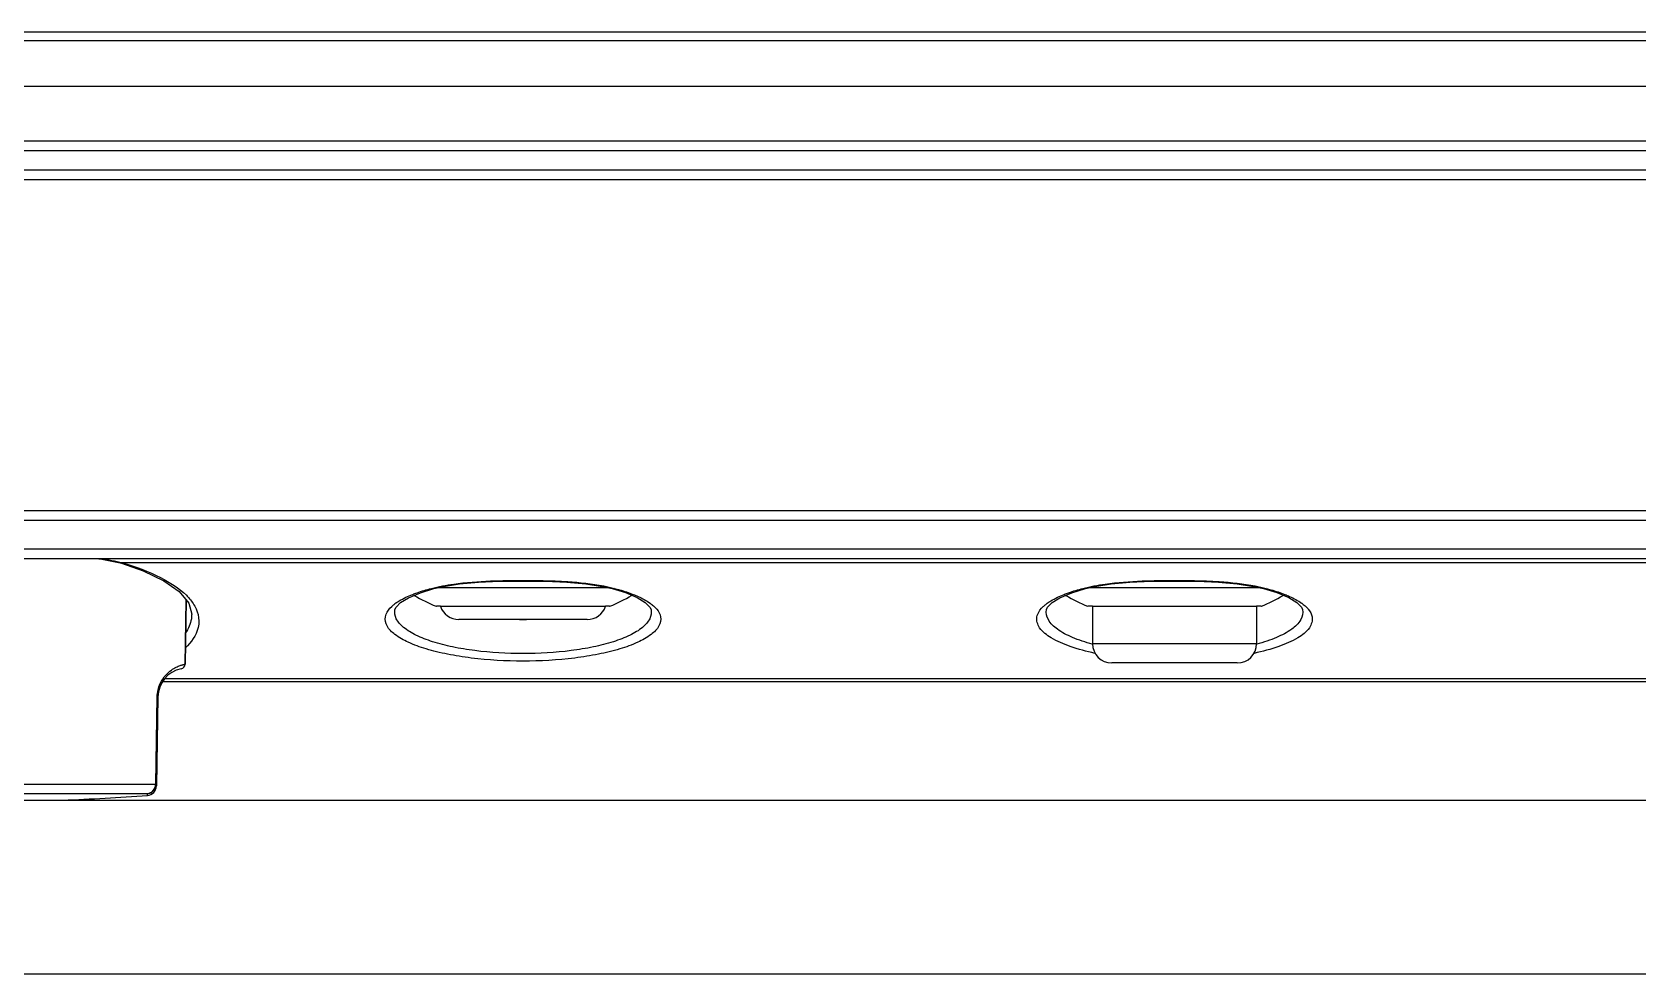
# Model space of a CAD drawing. Header units: millimetres. Extents: x 341 to 4391, y 324 to 2971.
# Drawn here: x 2938.2 to 3104.6, y 324.3 to 421.8 of the extents above; entities that cross this region are included whole.
import ezdxf

# ---------------------------------------------------------------- set-up
doc = ezdxf.new("R2010")
doc.units = ezdxf.units.MM
doc.header["$LTSCALE"] = 256.666667
doc.layers.get('0').update_dxf_attribs({"linetype": 'CONTINUOUS'})
doc.layers.add('ASSI', color=7, linetype='CONTINUOUS')
doc.layers.add('GEOM', color=7, linetype='CONTINUOUS')

msp = doc.modelspace()

# ---------------------------------------------------------------- linework, layer by layer
at = {"color": 9, "linetype": 'Continuous'}
for p, q in [((3302.16, 421.85), (2703.96, 421.85)), ((2756.96, 416.25), (3249.15, 416.25)), ((3237.54, 409.55), (2768.57, 409.55)), ((3237.54, 407.55), (2768.57, 407.55)), ((2704.06, 371.3), (3302.06, 371.3)), ((3302.06, 368.3), (2704.06, 368.3)), ((3065.06, 358.5), (3048.06, 358.5)), ((2951, 343.96), (2951.16, 353.01)), ((2935.01, 342.98), (2950.14, 342.98)), ((2935.02, 343.96), (2951, 343.96)), ((2950.14, 342.78), (2950.14, 342.98)), ((2951, 343.96), (2951, 343.96))]:
    msp.add_line(p, q, dxfattribs=at)
at = {"color": 7, "linetype": 'Continuous'}
for p, q in [((3302.06, 420.95), (2703.96, 420.95)), ((3237.54, 410.55), (2768.57, 410.55)), ((3237.54, 406.55), (2768.57, 406.55)), ((2705.06, 372.3), (3301.06, 372.3)), ((3301.06, 367.3), (2705.06, 367.3)), ((2954.04, 356.38), (2954.16, 363)), ((2997.87, 364.3), (2980.24, 364.3)), ((3048.06, 364.3), (3047.74, 364.3)), ((3065.06, 364.3), (3048.06, 364.3)), ((3065.37, 364.3), (3065.06, 364.3)), ((2980.06, 362.38), (2980.08, 362.38)), ((2998.03, 362.38), (2998.06, 362.38)), ((3047.56, 362.38), (3047.58, 362.38)), ((3048.06, 362.39), (3048.06, 358.5)), ((3065.06, 362.39), (3065.06, 358.5)), ((3065.53, 362.38), (3065.56, 362.38)), ((2995.71, 361), (2982.41, 361)), ((3063.06, 356.5), (3050.06, 356.5)), ((2951.71, 354.58), (3189.49, 354.58)), ((2951.23, 353.01), (2951.07, 343.76)), ((2951.07, 343.95), (2951.07, 343.96))]:
    msp.add_line(p, q, dxfattribs=at)
for centre, radius, start, end in [((2987.86, 380.79), 20, 239.7893, 247.0218), ((2990.25, 380.79), 20, 292.9782, 300.2109), ((3055.36, 380.79), 20, 239.7893, 247.0218), ((3057.75, 380.79), 20, 292.9782, 300.2109), ((2981.06, 308.51), 53.88, 90.5814, 91.0378), ((2982.41, 363), 2, 197.8768, 270), ((2995.71, 363), 2, 270, 342.1233), ((2996.89, 296.75), 65.65, 89.0031, 89.3778), ((3048.58, 307.27), 55.12, 90.5507, 91.0368), ((3064.36, 295.29), 67.1, 89.0066, 89.4059), ((3050.06, 358.5), 2, 180, 270), ((3063.06, 358.5), 2, 270, 360), ((2953.54, 356.39), 0.5, 281.3987, 359), ((2954.23, 352.95), 3, 101.3871, 179), ((2926.24, 691.96), 350, 272.4795, 273.9151), ((2950.07, 343.78), 1, 273.9151, 359), ((2950.07, 343.99), 1.01, 274.1097, 287.9822), ((2950.07, 343.98), 1.01, 288.0541, 302.1654), ((2950.06, 343.99), 1.01, 302.2057, 316.2674), ((2950.06, 343.98), 1.01, 316.3246, 330.3801), ((2950.07, 343.98), 1.01, 330.4253, 344.4088), ((2950.07, 343.98), 1, 344.4441, 347.347), ((2950.07, 343.98), 1.01, 347.3459, 358.3264)]:
    msp.add_arc(centre, radius, start, end, dxfattribs=at)
for points, knots in [([(2980.51, 362.39), (2981.72, 362.4), (2984.57, 362.39), (2989.06, 362.38), (2993.54, 362.39), (2996.39, 362.4), (2997.6, 362.39)], [0, 0, 0, 0, 0.212156, 0.499999, 0.787843, 1, 1, 1, 1]), ([(3048.05, 362.39), (3049.26, 362.4), (3052.1, 362.39), (3056.56, 362.38), (3061.02, 362.39), (3063.85, 362.4), (3065.06, 362.39)], [0, 0, 0, 0, 0.213261, 0.499999, 0.786738, 1, 1, 1, 1])]:
    msp.add_open_spline(points, degree=3, knots=knots, dxfattribs=at)
at = {"color": 9, "linetype": 'Continuous'}
for points, knots in [([(2951.16, 353.01), (2951.17, 353.47), (2951.36, 354.3), (2951.96, 355.21), (2952.56, 355.75), (2953.08, 356.06), (2953.44, 356.21), (2953.67, 356.28), (2953.8, 356.32), (2953.9, 356.35), (2953.97, 356.36), (2954.01, 356.37), (2954.03, 356.37), (2954.03, 356.37), (2954.04, 356.38), (2954.04, 356.38)], [0, 0, 0, 0, 0.293069, 0.513362, 0.675747, 0.797647, 0.887852, 0.922495, 0.950572, 0.972265, 0.987694, 0.993082, 0.996926, 0.999232, 1, 1, 1, 1]), ([(2951.16, 353.01), (2951.17, 353.01), (2951.19, 353.01), (2951.21, 353.01), (2951.22, 353.01), (2951.23, 353.01), (2951.23, 353.01)], [0, 0, 0, 0, 0.431295, 0.745247, 0.935872, 1, 1, 1, 1]), ([(2950.14, 342.98), (2950.37, 343), (2950.83, 343.24), (2951, 343.72), (2951, 343.96)], [0, 0, 0, 0, 0.486127, 1, 1, 1, 1]), ([(2951, 343.96), (2951.01, 343.96), (2951.03, 343.96), (2951.06, 343.96), (2951.07, 343.96), (2951.07, 343.96), (2951.07, 343.96)], [0, 0, 0, 0, 0.431272, 0.745246, 0.935887, 1, 1, 1, 1]), ([(2951, 343.96), (2951.01, 343.96), (2951.03, 343.95), (2951.06, 343.95), (2951.07, 343.95), (2951.07, 343.95), (2951.07, 343.95)], [0, 0, 0, 0, 0.430307, 0.743802, 0.934561, 1, 1, 1, 1])]:
    msp.add_open_spline(points, degree=3, knots=knots, dxfattribs=at)
at = {"layer": 'ASSI', "color": 7, "linetype": 'Continuous'}
for p, q in [((2954.16, 363), (2954.04, 356.38)), ((2753.58, 342.3), (3252.53, 342.3)), ((2744.06, 324.3), (3262.06, 324.3))]:
    msp.add_line(p, q, dxfattribs=at)
at = {"layer": 'GEOM', "color": 7, "linetype": 'Continuous'}
for p, q in [((2947.34, 366.87), (2947.33, 366.87)), ((2979.82, 364.2), (2980.81, 364.43)), ((2997.25, 364.44), (2998.29, 364.2)), ((3047.32, 364.2), (3048.31, 364.43)), ((3064.75, 364.44), (3065.79, 364.2)), ((2998.29, 364.2), (2999.66, 363.79)), ((3065.79, 364.2), (3067.16, 363.79)), ((2975.78, 362.04), (2975.78, 362.04)), ((3002.33, 362.04), (3002.33, 362.04)), ((3043.28, 362.04), (3043.28, 362.04)), ((3069.83, 362.04), (3069.83, 362.04)), ((2988.71, 361), (2989.41, 361))]:
    msp.add_line(p, q, dxfattribs=at)
at = {"layer": 'GEOM', "color": 9, "linetype": 'Continuous'}
for p, q in [((2947.55, 366.88), (2947.34, 366.87)), ((3262.06, 366.88), (2947.55, 366.88)), ((2951.93, 354.88), (3190.25, 354.88))]:
    msp.add_line(p, q, dxfattribs=at)
at = {"layer": 'GEOM', "color": 7, "linetype": 'Continuous'}
for points in [[(2945.11, 367.3), (2945.42, 367.27), (2947.33, 366.87)], [(2947.34, 366.87), (2949.69, 366.06), (2951.84, 365.02), (2953.43, 363.89)], [(2980.81, 364.43), (2982.49, 364.69), (2984.43, 364.87), (2986.63, 364.97), (2989.01, 364.99)], [(2989.01, 364.99), (2991.39, 364.97), (2993.6, 364.87), (2995.56, 364.7), (2997.25, 364.44)], [(3048.31, 364.43), (3049.99, 364.69), (3051.93, 364.87), (3054.13, 364.97), (3056.51, 364.99)], [(3056.51, 364.99), (3058.89, 364.97), (3061.1, 364.87), (3063.06, 364.7), (3064.75, 364.44)], [(2953.43, 363.89), (2954.42, 362.68), (2954.73, 361.57)], [(2975.78, 362.04), (2975.9, 362.29), (2976.37, 362.75), (2977.19, 363.26)], [(2977.19, 363.26), (2978.42, 363.78), (2979.82, 364.2)], [(2999.66, 363.79), (3000.9, 363.27), (3001.73, 362.76), (3002.21, 362.3), (3002.33, 362.04)], [(3043.28, 362.04), (3043.4, 362.29), (3043.87, 362.75), (3044.69, 363.26)], [(3044.69, 363.26), (3045.92, 363.78), (3047.32, 364.2)], [(3067.16, 363.79), (3068.4, 363.27), (3069.23, 362.76), (3069.71, 362.3), (3069.83, 362.04)]]:
    msp.add_lwpolyline(points, dxfattribs=at)
at = {"layer": 'GEOM', "color": 9, "linetype": 'Continuous'}
for centre, radius, start, end in [((2978.59, 358.9), 4.66, 125.6744, 128.1451), ((2999.4, 358.74), 4.86, 53.2972, 54.4898), ((3046.09, 358.9), 4.66, 125.6722, 128.1382), ((3066.9, 358.74), 4.86, 53.2966, 54.49)]:
    msp.add_arc(centre, radius, start, end, dxfattribs=at)
at = {"layer": 'GEOM', "color": 7, "linetype": 'Continuous'}
msp.add_open_spline([(2945.34, 367.31), (2946.09, 367.21), (2946.83, 367.08), (2947.55, 366.88)], degree=3, dxfattribs=at)
at = {"layer": 'GEOM', "color": 9, "linetype": 'Continuous'}
for points, knots in [([(2947.55, 366.88), (2948.91, 366.48), (2951.26, 365.62), (2953.41, 364.27), (2954.18, 363.51)], [0, 0, 0, 0, 0.568251, 1, 1, 1, 1]), ([(2980.7, 364.48), (2981.09, 364.56), (2982.74, 364.83), (2984.42, 364.95), (2985.69, 365)], [0, 0, 0, 0, 0.238555, 1, 1, 1, 1]), ([(2992.38, 365), (2992.81, 364.98), (2994.5, 364.9), (2996.19, 364.72), (2997.42, 364.48)], [0, 0, 0, 0, 0.258624, 1, 1, 1, 1]), ([(3048.2, 364.48), (3048.59, 364.56), (3050.24, 364.83), (3051.92, 364.95), (3053.19, 365)], [0, 0, 0, 0, 0.238555, 1, 1, 1, 1]), ([(3059.88, 365), (3060.31, 364.98), (3062, 364.9), (3063.69, 364.72), (3064.92, 364.48)], [0, 0, 0, 0, 0.258624, 1, 1, 1, 1]), ([(2954.18, 363.51), (2954.29, 363.4), (2954.68, 362.97), (2955.01, 362.49), (2955.19, 362.11)], [0, 0, 0, 0, 0.271351, 1, 1, 1, 1]), ([(2975.87, 362.69), (2975.99, 362.78), (2976.55, 363.14), (2977.15, 363.42), (2977.63, 363.61)], [0, 0, 0, 0, 0.223431, 1, 1, 1, 1]), ([(2977.63, 363.61), (2977.78, 363.66), (2978.41, 363.9), (2979.07, 364.1), (2979.57, 364.23)], [0, 0, 0, 0, 0.23539, 1, 1, 1, 1]), ([(2998.54, 364.23), (2998.72, 364.19), (2999.37, 364), (3000.02, 363.79), (3000.48, 363.61)], [0, 0, 0, 0, 0.263995, 1, 1, 1, 1]), ([(3000.48, 363.61), (3000.65, 363.54), (3001.26, 363.28), (3001.84, 362.97), (3002.22, 362.7)], [0, 0, 0, 0, 0.276135, 1, 1, 1, 1]), ([(3043.37, 362.69), (3043.49, 362.78), (3044.05, 363.14), (3044.65, 363.42), (3045.13, 363.61)], [0, 0, 0, 0, 0.223438, 1, 1, 1, 1]), ([(3045.13, 363.61), (3045.28, 363.66), (3045.91, 363.9), (3046.57, 364.1), (3047.07, 364.23)], [0, 0, 0, 0, 0.235386, 1, 1, 1, 1]), ([(3066.04, 364.23), (3066.22, 364.19), (3066.87, 364), (3067.52, 363.79), (3067.98, 363.61)], [0, 0, 0, 0, 0.263996, 1, 1, 1, 1]), ([(3067.98, 363.61), (3068.15, 363.54), (3068.76, 363.28), (3069.34, 362.97), (3069.72, 362.7)], [0, 0, 0, 0, 0.276133, 1, 1, 1, 1]), ([(2954.73, 361.57), (2954.73, 361.4), (2954.69, 360.71), (2954.39, 360.05), (2954.1, 359.61)], [0, 0, 0, 0, 0.238358, 1, 1, 1, 1]), ([(3003.31, 361.27), (3003.37, 360.96), (3003.19, 360.2), (3002.25, 359.32), (3000.85, 358.55), (2999.01, 357.89), (2996.82, 357.37), (2993.47, 356.84), (2989.06, 356.6), (2984.64, 356.84), (2981.29, 357.37), (2979.1, 357.89), (2977.26, 358.55), (2975.86, 359.32), (2974.92, 360.2), (2974.74, 360.96), (2974.8, 361.27)], [0, 0, 0, 0, 0.02981, 0.067766, 0.118123, 0.180282, 0.252061, 0.330922, 0.499999, 0.669076, 0.747937, 0.819716, 0.881876, 0.932233, 0.97019, 1, 1, 1, 1]), ([(2974.8, 361.27), (2974.82, 361.36), (2974.93, 361.77), (2975.21, 362.12), (2975.45, 362.34)], [0, 0, 0, 0, 0.22415, 1, 1, 1, 1]), ([(3002.33, 362.04), (3002.38, 361.72), (3002.24, 360.97), (3001.38, 360.06), (3000.06, 359.29), (2998.34, 358.64), (2996.29, 358.12), (2993.17, 357.61), (2989.06, 357.37), (2984.94, 357.61), (2981.82, 358.12), (2979.77, 358.64), (2978.05, 359.29), (2976.74, 360.06), (2975.87, 360.97), (2975.73, 361.72), (2975.78, 362.04)], [0, 0, 0, 0, 0.032063, 0.07121, 0.121879, 0.183798, 0.254981, 0.333, 0.499999, 0.666998, 0.745018, 0.8162, 0.878119, 0.928789, 0.967937, 1, 1, 1, 1]), ([(3002.66, 362.35), (3002.75, 362.26), (3003.04, 361.96), (3003.26, 361.57), (3003.31, 361.27)], [0, 0, 0, 0, 0.284111, 1, 1, 1, 1]), ([(3048.3, 357.5), (3047.44, 357.69), (3045.88, 358.1), (3043.92, 358.95), (3042.56, 359.92), (3042.23, 360.89), (3042.3, 361.27)], [0, 0, 0, 0, 0.350505, 0.636798, 0.847237, 1, 1, 1, 1]), ([(3042.3, 361.27), (3042.32, 361.36), (3042.43, 361.77), (3042.71, 362.12), (3042.95, 362.34)], [0, 0, 0, 0, 0.224152, 1, 1, 1, 1]), ([(3048.04, 358.45), (3047.34, 358.64), (3046.07, 359.05), (3044.5, 359.86), (3043.43, 360.83), (3043.22, 361.69), (3043.28, 362.04)], [0, 0, 0, 0, 0.34101, 0.620445, 0.832673, 1, 1, 1, 1]), ([(3070.81, 361.27), (3070.88, 360.89), (3070.55, 359.92), (3069.19, 358.95), (3067.23, 358.1), (3065.67, 357.69), (3064.81, 357.5)], [0, 0, 0, 0, 0.152763, 0.363204, 0.649488, 1, 1, 1, 1]), ([(3069.83, 362.04), (3069.89, 361.69), (3069.68, 360.83), (3068.61, 359.86), (3067.04, 359.05), (3065.78, 358.64), (3065.08, 358.45)], [0, 0, 0, 0, 0.167335, 0.379562, 0.658993, 1, 1, 1, 1]), ([(3070.16, 362.35), (3070.25, 362.26), (3070.54, 361.96), (3070.76, 361.57), (3070.81, 361.27)], [0, 0, 0, 0, 0.28411, 1, 1, 1, 1]), ([(2955.48, 360.88), (2955.48, 360.64), (2955.36, 359.56), (2954.68, 358.63), (2954.09, 358.06)], [0, 0, 0, 0, 0.225524, 1, 1, 1, 1])]:
    msp.add_open_spline(points, degree=3, knots=knots, dxfattribs=at)
for points in [[(2979.57, 364.23), (2979.94, 364.33), (2980.32, 364.41), (2980.7, 364.48)], [(2985.69, 365), (2986.81, 365.04), (2987.94, 365.05), (2989.06, 365.05)], [(2989.06, 365.05), (2990.17, 365.05), (2991.27, 365.04), (2992.38, 365)], [(2997.42, 364.48), (2997.8, 364.41), (2998.17, 364.33), (2998.54, 364.23)], [(3047.07, 364.23), (3047.44, 364.33), (3047.82, 364.41), (3048.2, 364.48)], [(3053.19, 365), (3054.31, 365.04), (3055.44, 365.05), (3056.56, 365.05)], [(3056.56, 365.05), (3057.67, 365.05), (3058.77, 365.04), (3059.88, 365)], [(3064.92, 364.48), (3065.3, 364.41), (3065.67, 364.33), (3066.04, 364.23)], [(2979.57, 364.23), (2979.65, 364.2), (2979.74, 364.18), (2979.82, 364.2)], [(2998.54, 364.23), (2998.46, 364.2), (2998.37, 364.18), (2998.29, 364.2)], [(3047.07, 364.23), (3047.15, 364.2), (3047.24, 364.18), (3047.32, 364.2)], [(3066.04, 364.23), (3065.96, 364.2), (3065.87, 364.18), (3065.79, 364.2)], [(2955.19, 362.11), (2955.36, 361.72), (2955.47, 361.3), (2955.48, 360.88)], [(2975.45, 362.34), (2975.53, 362.42), (2975.62, 362.5), (2975.71, 362.57)], [(3002.31, 362.64), (3002.43, 362.55), (3002.55, 362.45), (3002.66, 362.35)], [(3042.95, 362.34), (3043.03, 362.42), (3043.12, 362.5), (3043.21, 362.57)], [(3069.81, 362.64), (3069.93, 362.55), (3070.05, 362.45), (3070.16, 362.35)]]:
    msp.add_open_spline(points, degree=3, dxfattribs=at)

doc.saveas('drawing.dxf')
